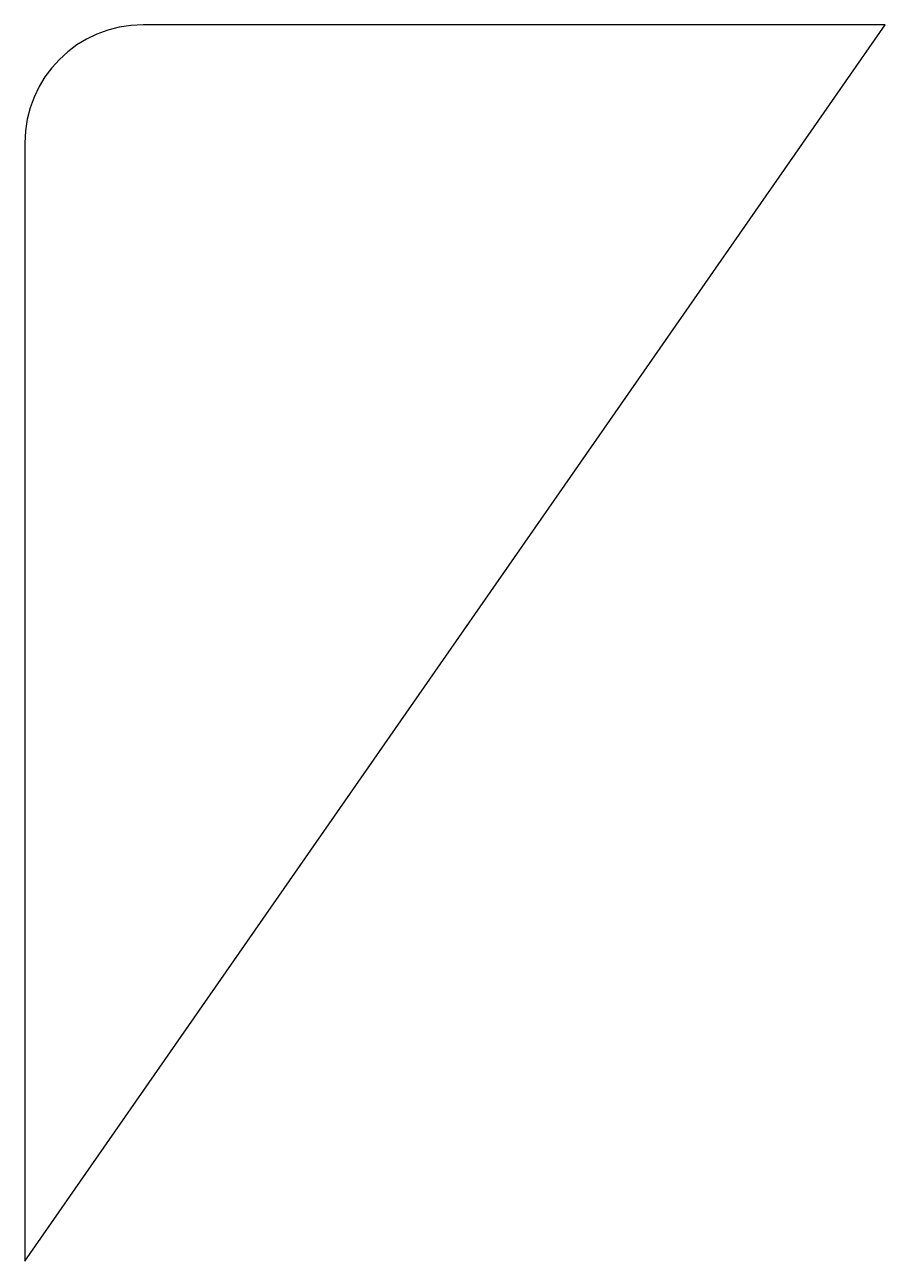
# Model space of a CAD drawing. Header units: inches. Extents: x 121.2 to 161.2, y 57.7 to 115.2.
import ezdxf

# ---------------------------------------------------------------- set-up
doc = ezdxf.new("R2010")
doc.units = ezdxf.units.IN
doc.header["$MEASUREMENT"] = 0

msp = doc.modelspace()

# ---------------------------------------------------------------- linework, layer by layer
msp.add_lwpolyline([(161.233, 115.198), (136.733, 115.197), (126.733, 115.197, 0.4142), (121.233, 109.697), (121.233, 57.707)], format="xyb", close=True)

doc.saveas('drawing.dxf')
